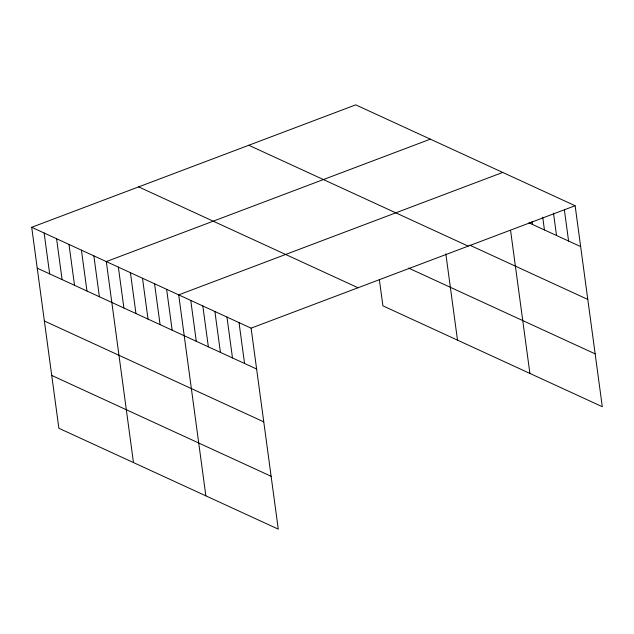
<?xml version="1.0" encoding="UTF-8"?>
<svg xmlns="http://www.w3.org/2000/svg" width="634" height="634" viewBox="0 0 634 634"><rect width="100%" height="100%" fill="white"/><g stroke="black" fill="none" stroke-linecap="round" stroke-linejoin="round"><path stroke-width="0.95" d="M31.7 227.289L251.096 328.158L278.271 529.144L58.875 428.275L31.7 227.289L355.729 104.856L575.125 205.725L602.3 406.711L382.904 305.842L379.33 279.42M430.327 139.155L106.298 261.588L133.473 462.566M502.722 172.44L178.693 294.873L205.868 495.851M251.096 328.158L575.125 205.725M528.938 222.819L580.649 246.594M469.715 245.144L587.797 299.43M248.797 145.265L468.193 246.127M408.613 268.111L595.16 353.867M138.632 186.887L358.028 287.757M37.224 268.158L256.619 369.028M44.372 320.994L263.768 421.864M51.726 375.439L271.13 476.3M564.379 209.909L568.587 241.047M553.49 213.119L556.517 235.499M542.744 217.303L544.447 229.952M531.989 221.48L532.386 224.404M510.632 230.919L529.897 373.418M445.837 253.869L457.494 340.133M239.034 322.611L244.558 363.48M226.964 317.063L232.488 357.933M214.894 311.516L220.426 352.385M202.832 305.968L208.356 346.838M190.763 300.421L196.286 341.29M166.631 289.326L172.155 330.195M154.561 283.778L160.085 324.648M142.499 278.231L148.023 319.1M130.43 272.683L135.953 313.553M118.36 267.136L123.892 308.005M93.864 255.874L99.387 296.736M81.429 250.153L86.953 291.022M68.995 244.439L74.527 285.308M56.569 238.725L62.092 279.594M44.134 233.011L49.658 273.872"/></g></svg>
